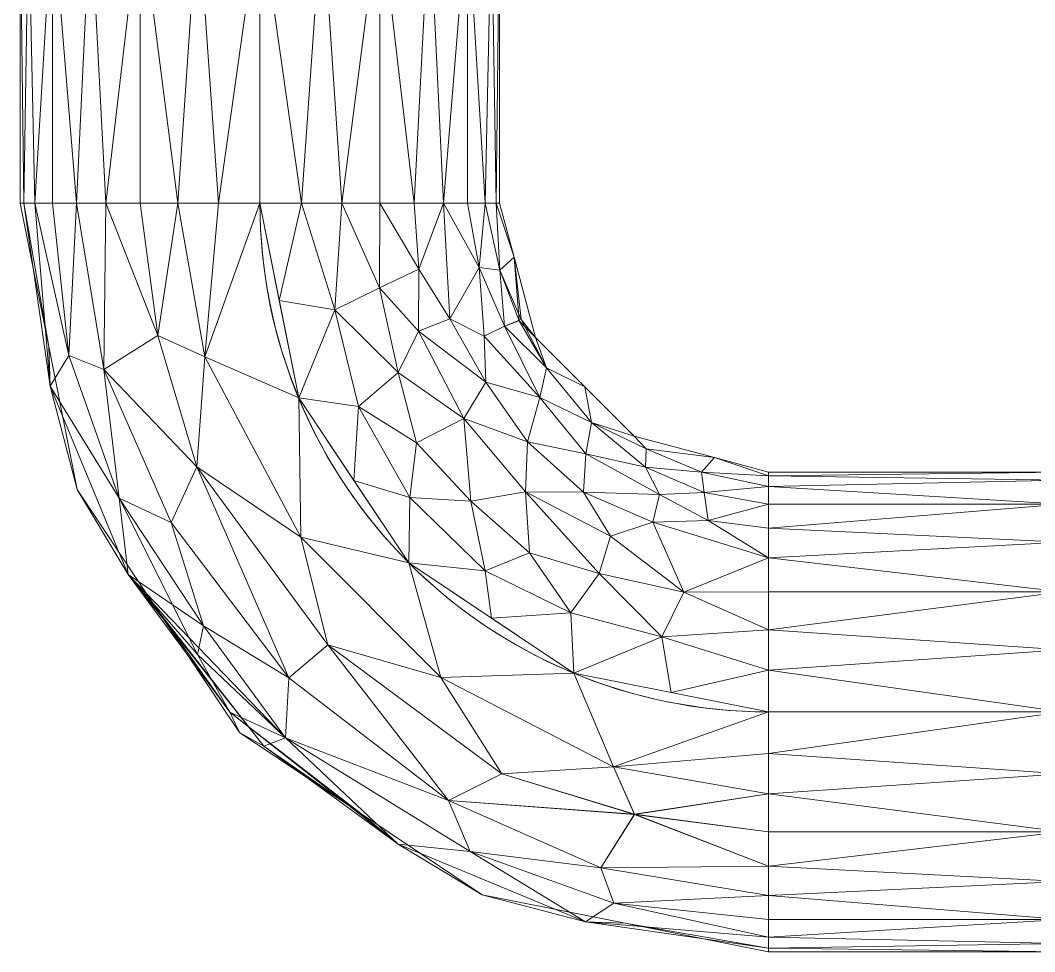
# Model space of a CAD drawing. Header units: inches. Extents: x -3326 to -59, y 8 to 1043.
# Drawn here: x -3326.141 to -3322.12, y 912.363 to 916.052 of the extents above; entities that cross this region are included whole.
import ezdxf

# ---------------------------------------------------------------- set-up
doc = ezdxf.new("R2010")
doc.units = ezdxf.units.IN
doc.header["$MEASUREMENT"] = 0
doc.layers.add('F-SPRN', color=10, linetype='Continuous', lineweight=9)
doc.layers.add('P-PIPE', color=10, linetype='Continuous', lineweight=9)

# ---------------------------------------------------------------- blocks, each defined once
blk = doc.blocks.new('Victaulic-VicPress316-Elbow 90-45deg Style P568_P571 - Standard-1125944-05 - Fourth Level')
at = {"layer": 'P-PIPE'}
for p, q in [((0, 2.0153), (0, 3.18)), ((-2.0153, 0), (-3.18, 0))]:
    blk.add_line(p, q, dxfattribs=at)
blk.add_arc((-2.0153, 2.0153), 2.0153, 270, 0, dxfattribs=at)
mesh = blk.add_polyface(dxfattribs=at)
corners = [(0, 3.18, 0.95), (-0.2459, 3.18, 0.9176), (-0.475, 3.18, 0.8227), (-0.6718, 3.18, 0.6718), (-0.8227, 3.18, 0.475), (-0.9176, 3.18, 0.2459), (-0.95, 3.18), (-0.95, 2.0153), (-0.9356, 2.0153, 0.165), (-0.8927, 2.0153, 0.3249), (-0.8227, 2.0153, 0.475), (-0.7277, 2.0153, 0.6106), (-0.6107, 2.0153, 0.7277), (-0.475, 2.0153, 0.8227), (-0.3249, 2.0153, 0.8927), (-0.165, 2.0153, 0.9356), (0, 2.0153, 0.95)]
mesh.append_faces([[corners[k] for k in face] for face in [(11, 4, 10)]], dxfattribs={"vtx0": -1, "vtx1": -1})
mesh.append_faces([[corners[k] for k in face] for face in [(15, 0, 1), (12, 2, 3), (8, 5, 6), (5, 8, 9), (3, 11, 12)]], dxfattribs={"vtx0": -1, "vtx2": -1})
mesh.append_faces([[corners[k] for k in face] for face in [(16, 0, 15)]], dxfattribs={"vtx1": -1})
mesh.append_faces([[corners[k] for k in face] for face in [(1, 2, 14), (12, 13, 2), (14, 15, 1), (13, 14, 2), (3, 4, 11), (4, 5, 9), (9, 10, 4)]], dxfattribs={"vtx1": -1, "vtx2": -1})
mesh.append_faces([[corners[k] for k in face] for face in [(6, 7, 8)]], dxfattribs={"vtx2": -1})
mesh = blk.add_polyface(dxfattribs=at)
corners = [(-0.95, 3.18), (-0.9176, 3.18, -0.2459), (-0.8227, 3.18, -0.475), (-0.6718, 3.18, -0.6718), (-0.475, 3.18, -0.8227), (-0.2459, 3.18, -0.9176), (0, 3.18, -0.95), (0, 2.0153, -0.95), (-0.165, 2.0153, -0.9356), (-0.3249, 2.0153, -0.8927), (-0.475, 2.0153, -0.8227), (-0.6107, 2.0153, -0.7277), (-0.7277, 2.0153, -0.6106), (-0.8227, 2.0153, -0.475), (-0.8927, 2.0153, -0.3249), (-0.9356, 2.0153, -0.165), (-0.95, 2.0153)]
mesh.append_faces([[corners[k] for k in face] for face in [(6, 8, 5), (11, 4, 10)]], dxfattribs={"vtx0": -1, "vtx1": -1})
mesh.append_faces([[corners[k] for k in face] for face in [(15, 0, 1), (12, 2, 3), (11, 3, 4), (5, 8, 9), (3, 11, 12)]], dxfattribs={"vtx0": -1, "vtx2": -1})
mesh.append_faces([[corners[k] for k in face] for face in [(16, 0, 15)]], dxfattribs={"vtx1": -1})
mesh.append_faces([[corners[k] for k in face] for face in [(1, 2, 14), (12, 13, 2), (14, 15, 1), (13, 14, 2), (4, 5, 9), (9, 10, 4)]], dxfattribs={"vtx1": -1, "vtx2": -1})
mesh.append_faces([[corners[k] for k in face] for face in [(6, 7, 8)]], dxfattribs={"vtx2": -1})
mesh = blk.add_polyface(dxfattribs=at)
corners = [(0, 3.18, -0.95), (0.2459, 3.18, -0.9176), (0.475, 3.18, -0.8227), (0.6718, 3.18, -0.6718), (0.8227, 3.18, -0.475), (0.9176, 3.18, -0.2459), (0.95, 3.18), (0.95, 2.0153), (0.9356, 2.0153, -0.165), (0.8927, 2.0153, -0.3249), (0.8227, 2.0153, -0.475), (0.7277, 2.0153, -0.6107), (0.6106, 2.0153, -0.7277), (0.475, 2.0153, -0.8227), (0.3249, 2.0153, -0.8927), (0.165, 2.0153, -0.9356), (0, 2.0153, -0.95)]
mesh.append_faces([[corners[k] for k in face] for face in [(11, 4, 10)]], dxfattribs={"vtx0": -1, "vtx1": -1})
mesh.append_faces([[corners[k] for k in face] for face in [(15, 0, 1), (12, 2, 3), (8, 5, 6), (5, 8, 9), (3, 11, 12)]], dxfattribs={"vtx0": -1, "vtx2": -1})
mesh.append_faces([[corners[k] for k in face] for face in [(16, 0, 15)]], dxfattribs={"vtx1": -1})
mesh.append_faces([[corners[k] for k in face] for face in [(1, 2, 14), (12, 13, 2), (14, 15, 1), (13, 14, 2), (3, 4, 11), (4, 5, 9), (9, 10, 4)]], dxfattribs={"vtx1": -1, "vtx2": -1})
mesh.append_faces([[corners[k] for k in face] for face in [(6, 7, 8)]], dxfattribs={"vtx2": -1})
mesh = blk.add_polyface(dxfattribs=at)
corners = [(0.95, 3.18), (0.9176, 3.18, 0.2459), (0.8227, 3.18, 0.475), (0.6718, 3.18, 0.6718), (0.475, 3.18, 0.8227), (0.2459, 3.18, 0.9176), (0, 3.18, 0.95), (0, 2.0153, 0.95), (0.165, 2.0153, 0.9356), (0.3249, 2.0153, 0.8927), (0.475, 2.0153, 0.8227), (0.6107, 2.0153, 0.7277), (0.7277, 2.0153, 0.6106), (0.8227, 2.0153, 0.475), (0.8927, 2.0153, 0.3249), (0.9356, 2.0153, 0.165), (0.95, 2.0153)]
mesh.append_faces([[corners[k] for k in face] for face in [(11, 4, 10)]], dxfattribs={"vtx0": -1, "vtx1": -1})
mesh.append_faces([[corners[k] for k in face] for face in [(15, 0, 1), (12, 2, 3), (8, 5, 6), (5, 8, 9), (3, 11, 12)]], dxfattribs={"vtx0": -1, "vtx2": -1})
mesh.append_faces([[corners[k] for k in face] for face in [(16, 0, 15)]], dxfattribs={"vtx1": -1})
mesh.append_faces([[corners[k] for k in face] for face in [(1, 2, 14), (12, 13, 2), (14, 15, 1), (13, 14, 2), (3, 4, 11), (4, 5, 9), (9, 10, 4)]], dxfattribs={"vtx1": -1, "vtx2": -1})
mesh.append_faces([[corners[k] for k in face] for face in [(6, 7, 8)]], dxfattribs={"vtx2": -1})
mesh = blk.add_polyface(dxfattribs=at)
corners = [(-0.95, 2.0153), (-1.0927, 1.4826), (-1.4826, 1.0927), (-2.0153, 0.95), (-2.0153, 0.9356, 0.165), (-2.0153, 0.8927, 0.3249), (-2.0153, 0.8227, 0.475), (-2.0153, 0.7277, 0.6106), (-2.0153, 0.6107, 0.7277), (-2.0153, 0.475, 0.8227), (-2.0153, 0.3249, 0.8927), (-2.0153, 0.165, 0.9356), (-2.0153, 0, 0.95), (-1.244, 0.1534, 0.95), (-0.5903, 0.5903, 0.95), (-0.1534, 1.244, 0.95), (0, 2.0153, 0.95), (-0.165, 2.0153, 0.9356), (-0.3249, 2.0153, 0.8927), (-0.475, 2.0153, 0.8227), (-0.6107, 2.0153, 0.7277), (-0.7277, 2.0153, 0.6106), (-0.8227, 2.0153, 0.475), (-0.8927, 2.0153, 0.3249), (-0.9356, 2.0153, 0.165), (-1.0699, 1.0607, 0.6717), (-1.3439, 0.5478, 0.861), (-1.5275, 0.9691, 0.4015), (-0.5478, 1.3439, 0.861), (-0.9691, 1.5275, 0.4015), (-1.5575, 0.7521, 0.6717), (-0.7521, 1.5575, 0.6717), (-1.8014, 1.0073), (-1.0073, 1.8014), (-1.5927, 0.2971, 0.9176), (-0.2971, 1.5927, 0.9176), (-1.7497, 0.9502, 0.2459), (-0.9502, 1.7497, 0.2459), (-1.2093, 0.3907, 0.9283), (-0.8353, 0.8353, 0.8845), (-0.9172, 0.3718, 0.95), (-0.8487, 0.5938, 0.9335), (-0.5591, 0.8922, 0.9335), (-1.0654, 0.621, 0.8915), (-1.1618, 0.8078, 0.7839), (-1.3065, 0.895, 0.6534), (-1.2454, 1.1089, 0.4692), (-1.3632, 1.1359, 0.2348), (-1.1468, 1.3143, 0.3065), (-1.2877, 1.2877), (-1.0225, 1.2921, 0.532), (-0.8702, 1.283, 0.6871), (-0.8721, 1.0529, 0.7944), (-0.3718, 0.9172, 0.95), (-1.6797, 0.474, 0.843), (-0.474, 1.6797, 0.843), (-1.7605, 0.8694, 0.4411), (-0.8694, 1.7605, 0.4411), (-1.0424, 1.5302, 0.2024), (-1.4887, 0.8889, 0.5538), (-0.6955, 1.3897, 0.7712), (-1.5081, 0.6278, 0.783), (-1.7539, 0.6301, 0.7319), (-0.3919, 1.2323, 0.9258), (-0.861, 1.5834, 0.5382), (-0.7586, 1.7759, 0.6007), (-0.6307, 1.0682, 0.8879), (-1.6297, 0.0767, 0.95), (-0.0767, 1.6297, 0.95), (-1.555, 1.0357, 0.1792)]
mesh.append_faces([[corners[k] for k in face] for face in [(67, 11, 12)]], dxfattribs={"vtx0": -1})
mesh.append_faces([[corners[k] for k in face] for face in [(11, 34, 10), (8, 62, 7), (49, 48, 1), (10, 54, 9), (7, 56, 6), (32, 69, 2)]], dxfattribs={"vtx0": -1, "vtx1": -1})
mesh.append_faces([[corners[k] for k in face] for face in [(54, 34, 26), (11, 67, 34), (50, 51, 64), (38, 34, 13), (10, 34, 54), (61, 62, 54), (69, 47, 2), (56, 7, 30), (44, 45, 61), (55, 20, 31), (69, 32, 36), (26, 34, 38), (57, 37, 29), (56, 36, 5), (39, 42, 66), (38, 41, 43), (32, 4, 36), (65, 22, 57), (35, 55, 28), (17, 35, 68), (63, 15, 35), (31, 64, 51), (27, 47, 69), (37, 57, 23), (27, 46, 47), (61, 45, 30), (46, 27, 59), (29, 37, 58), (26, 43, 44), (56, 27, 36), (60, 55, 31), (63, 35, 28), (9, 54, 62), (14, 42, 41), (24, 33, 37), (42, 39, 41), (60, 52, 28), (43, 41, 39), (38, 40, 41), (39, 52, 44), (38, 43, 26), (39, 44, 43), (44, 25, 45), (46, 45, 25), (59, 30, 45), (25, 50, 46), (46, 48, 47), (46, 50, 48), (48, 49, 47), (58, 48, 29), (50, 25, 51), (48, 50, 29), (52, 51, 25), (60, 31, 51), (44, 52, 25), (52, 39, 66), (61, 54, 26), (18, 55, 35), (59, 56, 30), (29, 64, 57), (64, 65, 57), (33, 58, 37), (48, 58, 1), (46, 59, 45), (56, 59, 27), (52, 60, 51), (55, 60, 28), (44, 61, 26), (62, 61, 30), (7, 62, 30), (66, 63, 28), (63, 42, 53), (50, 64, 29), (65, 64, 31), (20, 65, 31), (63, 66, 42), (52, 66, 28), (27, 69, 36)]], dxfattribs={"vtx0": -1, "vtx1": -1, "vtx2": -1})
mesh.append_faces([[corners[k] for k in face] for face in [(36, 4, 5), (56, 5, 6), (35, 17, 18), (55, 18, 19), (37, 23, 24), (35, 15, 68), (58, 33, 1), (38, 13, 40), (42, 14, 53), (63, 53, 15), (55, 19, 20), (62, 8, 9), (65, 21, 22)]], dxfattribs={"vtx0": -1, "vtx2": -1})
mesh.append_faces([[corners[k] for k in face] for face in [(16, 17, 68)]], dxfattribs={"vtx1": -1})
mesh.append_faces([[corners[k] for k in face] for face in [(20, 21, 65), (22, 23, 57), (40, 14, 41), (49, 2, 47), (67, 13, 34)]], dxfattribs={"vtx1": -1, "vtx2": -1})
mesh.append_faces([[corners[k] for k in face] for face in [(24, 0, 33), (32, 3, 4)]], dxfattribs={"vtx2": -1})
mesh = blk.add_polyface(dxfattribs=at)
corners = [(-2.0153, 0.95), (-1.4826, 1.0927), (-1.0927, 1.4826), (-0.95, 2.0153), (-0.9356, 2.0153, -0.165), (-0.8927, 2.0153, -0.3249), (-0.8227, 2.0153, -0.475), (-0.7277, 2.0153, -0.6106), (-0.6107, 2.0153, -0.7277), (-0.475, 2.0153, -0.8227), (-0.3249, 2.0153, -0.8927), (-0.165, 2.0153, -0.9356), (0, 2.0153, -0.95), (-0.1534, 1.244, -0.95), (-0.5903, 0.5903, -0.95), (-1.244, 0.1534, -0.95), (-2.0153, 0, -0.95), (-2.0153, 0.165, -0.9356), (-2.0153, 0.3249, -0.8927), (-2.0153, 0.475, -0.8227), (-2.0153, 0.6107, -0.7277), (-2.0153, 0.7277, -0.6106), (-2.0153, 0.8227, -0.475), (-2.0153, 0.8927, -0.3249), (-2.0153, 0.9356, -0.165), (-1.0699, 1.0607, -0.6717), (-1.5275, 0.9691, -0.4015), (-1.3439, 0.5478, -0.861), (-0.9691, 1.5275, -0.4015), (-0.5478, 1.3439, -0.861), (-1.5575, 0.7521, -0.6717), (-0.7521, 1.5575, -0.6717), (-1.8014, 1.0073), (-1.0073, 1.8014), (-1.5927, 0.2971, -0.9176), (-0.2971, 1.5927, -0.9176), (-1.7497, 0.9502, -0.2459), (-0.9502, 1.7497, -0.2459), (-1.2093, 0.3907, -0.9283), (-0.8353, 0.8353, -0.8845), (-0.9172, 0.3718, -0.95), (-0.8487, 0.5938, -0.9335), (-0.5591, 0.8922, -0.9335), (-1.0654, 0.621, -0.8915), (-1.1618, 0.8078, -0.7839), (-1.3065, 0.895, -0.6534), (-1.2454, 1.1089, -0.4692), (-1.3632, 1.1359, -0.2348), (-1.1468, 1.3143, -0.3065), (-1.2877, 1.2877), (-1.0225, 1.2921, -0.532), (-0.8702, 1.283, -0.6871), (-0.8721, 1.0529, -0.7944), (-0.3718, 0.9172, -0.95), (-1.6797, 0.474, -0.843), (-0.474, 1.6797, -0.843), (-1.7605, 0.8694, -0.4411), (-0.8694, 1.7605, -0.4411), (-1.0424, 1.5302, -0.2024), (-1.4887, 0.8889, -0.5538), (-0.6955, 1.3897, -0.7712), (-1.5081, 0.6278, -0.783), (-1.7539, 0.6301, -0.7319), (-0.3919, 1.2323, -0.9258), (-0.861, 1.5834, -0.5382), (-0.7586, 1.7759, -0.6007), (-0.6307, 1.0682, -0.8879), (-1.6297, 0.0767, -0.95), (-0.0767, 1.6297, -0.95), (-1.5494, 1.0274, -0.2246)]
mesh.append_faces([[corners[k] for k in face] for face in [(68, 11, 12)]], dxfattribs={"vtx0": -1})
mesh.append_faces([[corners[k] for k in face] for face in [(9, 55, 8), (10, 55, 9), (33, 58, 2), (21, 62, 20), (8, 65, 7)]], dxfattribs={"vtx0": -1, "vtx1": -1})
mesh.append_faces([[corners[k] for k in face] for face in [(26, 69, 47), (46, 25, 45), (50, 51, 25), (23, 36, 56), (27, 54, 61), (44, 61, 45), (31, 65, 8), (34, 67, 17), (24, 32, 36), (51, 50, 64), (62, 21, 30), (34, 54, 27), (51, 52, 25), (57, 28, 37), (48, 46, 47), (41, 43, 39), (57, 37, 5), (15, 34, 38), (65, 31, 64), (33, 37, 58), (26, 47, 46), (44, 45, 25), (40, 38, 41), (31, 8, 55), (35, 55, 10), (62, 30, 61), (35, 13, 63), (56, 36, 26), (42, 14, 41), (55, 35, 29), (32, 69, 36), (58, 37, 28), (38, 34, 27), (33, 4, 37), (41, 39, 42), (43, 44, 39), (35, 63, 29), (43, 38, 27), (66, 42, 39), (63, 53, 42), (38, 43, 41), (44, 43, 27), (44, 27, 61), (44, 25, 52), (30, 59, 45), (45, 59, 46), (69, 26, 36), (50, 25, 46), (48, 28, 50), (48, 47, 49), (58, 48, 2), (48, 50, 46), (50, 28, 64), (31, 60, 51), (29, 66, 52), (52, 51, 60), (44, 52, 39), (18, 54, 34), (55, 29, 60), (59, 56, 26), (21, 56, 30), (64, 28, 57), (48, 58, 28), (56, 59, 30), (46, 59, 26), (55, 60, 31), (52, 60, 29), (54, 19, 62), (61, 30, 45), (54, 62, 61), (11, 68, 35), (66, 63, 42), (57, 6, 65), (64, 31, 51), (57, 65, 64), (52, 66, 39), (63, 66, 29), (1, 47, 69)]], dxfattribs={"vtx0": -1, "vtx1": -1, "vtx2": -1})
mesh.append_faces([[corners[k] for k in face] for face in [(57, 5, 6), (36, 23, 24), (54, 18, 19), (56, 22, 23), (37, 4, 5), (35, 10, 11), (56, 21, 22), (69, 32, 1), (41, 14, 40), (48, 49, 2), (47, 1, 49), (65, 6, 7), (34, 15, 67)]], dxfattribs={"vtx0": -1, "vtx2": -1})
mesh.append_faces([[corners[k] for k in face] for face in [(17, 18, 34), (13, 53, 63), (40, 15, 38), (53, 14, 42), (19, 20, 62), (68, 13, 35)]], dxfattribs={"vtx1": -1, "vtx2": -1})
mesh.append_faces([[corners[k] for k in face] for face in [(24, 0, 32), (33, 3, 4), (67, 16, 17)]], dxfattribs={"vtx2": -1})
mesh = blk.add_polyface(dxfattribs=at)
corners = [(-2.0153, 0, -0.95), (-1.244, 0.1534, -0.95), (-0.5903, 0.5903, -0.95), (-0.1534, 1.244, -0.95), (0, 2.0153, -0.95), (0.165, 2.0153, -0.9356), (0.3249, 2.0153, -0.8927), (0.475, 2.0153, -0.8227), (0.6106, 2.0153, -0.7277), (0.7277, 2.0153, -0.6107), (0.8227, 2.0153, -0.475), (0.8927, 2.0153, -0.3249), (0.9356, 2.0153, -0.165), (0.95, 2.0153), (0.7243, 0.8805), (0.0815, -0.0815), (-0.8805, -0.7243), (-2.0153, -0.95), (-2.0153, -0.9356, -0.165), (-2.0153, -0.8927, -0.3249), (-2.0153, -0.8227, -0.475), (-2.0153, -0.7277, -0.6107), (-2.0153, -0.6106, -0.7277), (-2.0153, -0.475, -0.8227), (-2.0153, -0.3249, -0.8927), (-2.0153, -0.165, -0.9356), (-0.1344, 0.1139, -0.684), (0.5524, 0.8333, -0.4942), (-0.8462, -0.5578, -0.4948), (-0.9705, -0.2498, -0.8203), (0.2454, 0.959, -0.8198), (-1.2907, -0.8319, -0.2263), (0.8319, 1.2907, -0.2263), (0.6172, 1.3506, -0.6425), (-1.3567, -0.6185, -0.6427), (-1.406, -0.2179, -0.9015), (0.217, 1.4008, -0.9014), (-0.6922, 0.1622, -0.9133), (-0.1362, 0.7164, -0.9111), (-0.5438, -0.522, -0.2452), (0.5245, 0.5475, -0.2442), (0.1031, 0.101, -0.444), (-0.7509, -0.3525, -0.6746), (0.3511, 0.7476, -0.6742), (-0.3405, -0.2237, -0.5412), (-0.2653, 0.2684, -0.8327), (0.7571, 1.4032, -0.4729), (-1.4115, -0.7574, -0.4757), (-1.4916, -0.4051, -0.8306), (0.4058, 1.4839, -0.8293), (-1.4479, -0.8371), (0.8371, 1.4479), (-0.3995, -0.4029), (0.4029, 0.3995), (0.1359, 0.0147, -0.2275)]
mesh.append_faces([[corners[k] for k in face] for face in [(18, 50, 17), (51, 12, 13)]], dxfattribs={"vtx0": -1})
mesh.append_faces([[corners[k] for k in face] for face in [(0, 35, 25), (21, 47, 20), (4, 36, 3), (7, 49, 6), (6, 36, 5), (10, 46, 9), (11, 46, 10), (24, 48, 23)]], dxfattribs={"vtx0": -1, "vtx1": -1})
mesh.append_faces([[corners[k] for k in face] for face in [(34, 28, 47), (30, 43, 45), (42, 28, 34), (42, 34, 29), (27, 32, 40), (48, 35, 29), (35, 48, 24), (31, 50, 18), (3, 36, 38), (2, 38, 37), (46, 11, 32), (47, 21, 34), (34, 22, 48), (37, 38, 45), (16, 31, 39), (37, 29, 35), (36, 49, 30), (43, 49, 33), (43, 33, 27), (33, 49, 8), (40, 32, 14), (39, 31, 28), (46, 27, 33), (26, 43, 41), (46, 33, 9), (43, 30, 49), (53, 54, 40), (1, 37, 35), (12, 51, 32), (29, 37, 45), (30, 38, 36), (40, 41, 27), (42, 44, 28), (54, 52, 39), (54, 39, 41), (54, 41, 40), (44, 39, 28), (29, 26, 42), (44, 26, 41), (41, 43, 27), (45, 43, 26), (26, 44, 42), (39, 44, 41), (30, 45, 38), (29, 45, 26), (32, 27, 46), (28, 31, 47), (19, 47, 31), (34, 48, 29), (6, 49, 36)]], dxfattribs={"vtx0": -1, "vtx1": -1, "vtx2": -1})
mesh.append_faces([[corners[k] for k in face] for face in [(37, 1, 2), (36, 4, 5), (33, 8, 9), (35, 24, 25), (32, 11, 12), (47, 19, 20), (48, 22, 23), (40, 14, 53), (49, 7, 8), (31, 16, 50), (54, 53, 15), (54, 15, 52)]], dxfattribs={"vtx0": -1, "vtx2": -1})
mesh.append_faces([[corners[k] for k in face] for face in [(0, 1, 35), (18, 19, 31), (21, 22, 34), (2, 3, 38), (51, 14, 32), (52, 16, 39)]], dxfattribs={"vtx1": -1, "vtx2": -1})
mesh = blk.add_polyface(dxfattribs=at)
corners = [(0, 2.0153, 0.95), (-0.1534, 1.244, 0.95), (-0.5903, 0.5903, 0.95), (-1.244, 0.1534, 0.95), (-2.0153, 0, 0.95), (-2.0153, -0.165, 0.9356), (-2.0153, -0.3249, 0.8927), (-2.0153, -0.475, 0.8227), (-2.0153, -0.6107, 0.7277), (-2.0153, -0.7277, 0.6106), (-2.0153, -0.8227, 0.475), (-2.0153, -0.8927, 0.3249), (-2.0153, -0.9356, 0.165), (-2.0153, -0.95), (-0.8805, -0.7243), (0.0815, -0.0815), (0.7243, 0.8805), (0.95, 2.0153), (0.9356, 2.0153, 0.165), (0.8927, 2.0153, 0.3249), (0.8227, 2.0153, 0.475), (0.7277, 2.0153, 0.6106), (0.6107, 2.0153, 0.7277), (0.475, 2.0153, 0.8227), (0.3249, 2.0153, 0.8927), (0.165, 2.0153, 0.9356), (-0.1344, 0.1139, 0.684), (-0.8462, -0.5578, 0.4948), (0.5524, 0.8333, 0.4942), (0.2454, 0.959, 0.8198), (-0.9705, -0.2498, 0.8203), (-1.2907, -0.8319, 0.2263), (0.8319, 1.2907, 0.2263), (-1.3566, -0.6185, 0.6427), (0.6172, 1.3506, 0.6425), (0.217, 1.4008, 0.9014), (-1.406, -0.218, 0.9015), (-0.6922, 0.1622, 0.9133), (-0.1362, 0.7164, 0.9111), (-0.5438, -0.522, 0.2452), (0.5245, 0.5476, 0.2442), (0.1031, 0.101, 0.444), (-0.7509, -0.3525, 0.6746), (0.3511, 0.7476, 0.6742), (-0.3405, -0.2237, 0.5412), (-0.2653, 0.2684, 0.8327), (-1.4114, -0.7574, 0.4756), (0.7572, 1.4032, 0.4729), (0.4059, 1.4839, 0.8293), (-1.4916, -0.4051, 0.8306), (-1.4479, -0.8371), (0.8371, 1.4479), (-0.3995, -0.4029), (0.4029, 0.3995), (0.0008, -0.1189, 0.2346), (-0.2273, -0.2478, 0.3842)]
mesh.append_faces([[corners[k] for k in face] for face in [(18, 51, 17), (50, 12, 13)]], dxfattribs={"vtx0": -1})
mesh.append_faces([[corners[k] for k in face] for face in [(9, 33, 8), (6, 36, 5), (21, 47, 20), (4, 36, 3), (10, 46, 9), (0, 35, 25), (2, 38, 1), (11, 46, 10), (24, 48, 23)]], dxfattribs={"vtx0": -1, "vtx1": -1})
mesh.append_faces([[corners[k] for k in face] for face in [(12, 50, 31), (41, 55, 54), (42, 30, 33), (16, 32, 40), (28, 41, 40), (27, 31, 39), (33, 9, 46), (38, 45, 29), (46, 27, 33), (46, 11, 31), (30, 36, 49), (49, 8, 33), (39, 31, 14), (34, 28, 47), (45, 38, 37), (34, 22, 48), (18, 32, 51), (35, 1, 38), (38, 29, 35), (45, 30, 26), (33, 30, 49), (42, 33, 27), (38, 2, 37), (34, 43, 28), (34, 48, 43), (48, 35, 29), (48, 24, 35), (36, 37, 3), (36, 30, 37), (47, 21, 34), (40, 32, 28), (40, 41, 54), (43, 41, 28), (54, 53, 40), (26, 42, 44), (54, 39, 52), (44, 42, 27), (26, 30, 42), (45, 43, 29), (41, 43, 26), (55, 27, 39), (26, 44, 41), (30, 45, 37), (45, 26, 43), (31, 27, 46), (28, 32, 47), (19, 47, 32), (48, 29, 43), (6, 49, 36), (55, 41, 44), (27, 55, 44), (39, 54, 55)]], dxfattribs={"vtx0": -1, "vtx1": -1, "vtx2": -1})
mesh.append_faces([[corners[k] for k in face] for face in [(32, 16, 51), (35, 24, 25), (47, 19, 20), (34, 21, 22), (35, 0, 1), (48, 22, 23), (39, 14, 52), (49, 7, 8), (54, 15, 53), (54, 52, 15)]], dxfattribs={"vtx0": -1, "vtx2": -1})
mesh.append_faces([[corners[k] for k in face] for face in [(11, 12, 31), (6, 7, 49), (4, 5, 36), (18, 19, 32), (2, 3, 37), (50, 14, 31), (53, 16, 40)]], dxfattribs={"vtx1": -1, "vtx2": -1})
mesh = blk.add_polyface(dxfattribs=at)
corners = [(-3.18, 0, -0.95), (-3.18, 0.2459, -0.9176), (-3.18, 0.475, -0.8227), (-3.18, 0.6718, -0.6718), (-3.18, 0.8227, -0.475), (-3.18, 0.9176, -0.2459), (-3.18, 0.95), (-2.0153, 0.95), (-2.0153, 0.9356, -0.165), (-2.0153, 0.8927, -0.3249), (-2.0153, 0.8227, -0.475), (-2.0153, 0.7277, -0.6106), (-2.0153, 0.6107, -0.7277), (-2.0153, 0.475, -0.8227), (-2.0153, 0.3249, -0.8927), (-2.0153, 0.165, -0.9356), (-2.0153, 0, -0.95)]
mesh.append_faces([[corners[k] for k in face] for face in [(11, 4, 10)]], dxfattribs={"vtx0": -1, "vtx1": -1})
mesh.append_faces([[corners[k] for k in face] for face in [(15, 0, 1), (12, 2, 3), (8, 5, 6), (5, 8, 9), (3, 11, 12)]], dxfattribs={"vtx0": -1, "vtx2": -1})
mesh.append_faces([[corners[k] for k in face] for face in [(16, 0, 15)]], dxfattribs={"vtx1": -1})
mesh.append_faces([[corners[k] for k in face] for face in [(1, 2, 14), (12, 13, 2), (14, 15, 1), (13, 14, 2), (3, 4, 11), (4, 5, 9), (9, 10, 4)]], dxfattribs={"vtx1": -1, "vtx2": -1})
mesh.append_faces([[corners[k] for k in face] for face in [(6, 7, 8)]], dxfattribs={"vtx2": -1})
mesh = blk.add_polyface(dxfattribs=at)
corners = [(-3.18, 0.95), (-3.18, 0.9176, 0.2459), (-3.18, 0.8227, 0.475), (-3.18, 0.6718, 0.6718), (-3.18, 0.475, 0.8227), (-3.18, 0.2459, 0.9176), (-3.18, 0, 0.95), (-2.0153, 0, 0.95), (-2.0153, 0.165, 0.9356), (-2.0153, 0.3249, 0.8927), (-2.0153, 0.475, 0.8227), (-2.0153, 0.6107, 0.7277), (-2.0153, 0.7277, 0.6106), (-2.0153, 0.8227, 0.475), (-2.0153, 0.8927, 0.3249), (-2.0153, 0.9356, 0.165), (-2.0153, 0.95)]
mesh.append_faces([[corners[k] for k in face] for face in [(11, 4, 10)]], dxfattribs={"vtx0": -1, "vtx1": -1})
mesh.append_faces([[corners[k] for k in face] for face in [(15, 0, 1), (12, 2, 3), (8, 5, 6), (5, 8, 9), (3, 11, 12)]], dxfattribs={"vtx0": -1, "vtx2": -1})
mesh.append_faces([[corners[k] for k in face] for face in [(16, 0, 15)]], dxfattribs={"vtx1": -1})
mesh.append_faces([[corners[k] for k in face] for face in [(1, 2, 14), (12, 13, 2), (14, 15, 1), (13, 14, 2), (3, 4, 11), (4, 5, 9), (9, 10, 4)]], dxfattribs={"vtx1": -1, "vtx2": -1})
mesh.append_faces([[corners[k] for k in face] for face in [(6, 7, 8)]], dxfattribs={"vtx2": -1})
mesh = blk.add_polyface(dxfattribs=at)
corners = [(-3.18, 0, 0.95), (-3.18, -0.2459, 0.9176), (-3.18, -0.475, 0.8227), (-3.18, -0.6718, 0.6718), (-3.18, -0.8227, 0.475), (-3.18, -0.9176, 0.2459), (-3.18, -0.95), (-2.0153, -0.95), (-2.0153, -0.9356, 0.165), (-2.0153, -0.8927, 0.3249), (-2.0153, -0.8227, 0.475), (-2.0153, -0.7277, 0.6106), (-2.0153, -0.6107, 0.7277), (-2.0153, -0.475, 0.8227), (-2.0153, -0.3249, 0.8927), (-2.0153, -0.165, 0.9356), (-2.0153, 0, 0.95)]
mesh.append_faces([[corners[k] for k in face] for face in [(11, 4, 10)]], dxfattribs={"vtx0": -1, "vtx1": -1})
mesh.append_faces([[corners[k] for k in face] for face in [(15, 0, 1), (12, 2, 3), (8, 5, 6), (5, 8, 9), (3, 11, 12)]], dxfattribs={"vtx0": -1, "vtx2": -1})
mesh.append_faces([[corners[k] for k in face] for face in [(16, 0, 15)]], dxfattribs={"vtx1": -1})
mesh.append_faces([[corners[k] for k in face] for face in [(1, 2, 14), (12, 13, 2), (14, 15, 1), (13, 14, 2), (3, 4, 11), (4, 5, 9), (9, 10, 4)]], dxfattribs={"vtx1": -1, "vtx2": -1})
mesh.append_faces([[corners[k] for k in face] for face in [(6, 7, 8)]], dxfattribs={"vtx2": -1})
mesh = blk.add_polyface(dxfattribs=at)
corners = [(-3.18, -0.95), (-3.18, -0.9176, -0.2459), (-3.18, -0.8227, -0.475), (-3.18, -0.6718, -0.6718), (-3.18, -0.475, -0.8227), (-3.18, -0.2459, -0.9176), (-3.18, 0, -0.95), (-2.0153, 0, -0.95), (-2.0153, -0.165, -0.9356), (-2.0153, -0.3249, -0.8927), (-2.0153, -0.475, -0.8227), (-2.0153, -0.6106, -0.7277), (-2.0153, -0.7277, -0.6107), (-2.0153, -0.8227, -0.475), (-2.0153, -0.8927, -0.3249), (-2.0153, -0.9356, -0.165), (-2.0153, -0.95)]
mesh.append_faces([[corners[k] for k in face] for face in [(6, 8, 5), (11, 4, 10)]], dxfattribs={"vtx0": -1, "vtx1": -1})
mesh.append_faces([[corners[k] for k in face] for face in [(15, 0, 1), (12, 2, 3), (11, 3, 4), (5, 8, 9), (3, 11, 12)]], dxfattribs={"vtx0": -1, "vtx2": -1})
mesh.append_faces([[corners[k] for k in face] for face in [(16, 0, 15)]], dxfattribs={"vtx1": -1})
mesh.append_faces([[corners[k] for k in face] for face in [(1, 2, 14), (12, 13, 2), (14, 15, 1), (13, 14, 2), (4, 5, 9), (9, 10, 4)]], dxfattribs={"vtx1": -1, "vtx2": -1})
mesh.append_faces([[corners[k] for k in face] for face in [(6, 7, 8)]], dxfattribs={"vtx2": -1})

msp = doc.modelspace()

# ---------------------------------------------------------------- linework, layer by layer
at = {"layer": 'F-SPRN', "color": 1}
for p, q in [((-3325.1909, 916.4925, 964), (-3325.1909, 915.3278, 964)), ((-3323.1756, 913.3125, 964), (-3322.0109, 913.3125, 964)), ((-3323.1756, 913.3125, 964), (-3320.6409, 913.3125, 964))]:
    msp.add_line(p, q, dxfattribs=at)
msp.add_arc((-3323.1756, 915.3278, 964), 2.0153, 180, 270, dxfattribs=at)

# ---------------------------------------------------------------- block references
at = {"layer": 'F-SPRN', "color": 1, "rotation": 270}
msp.add_blockref('Victaulic-VicPress316-Elbow 90-45deg Style P568_P571 - Standard-1125944-05 - Fourth Level', (-3325.1909, 913.3125, 964), dxfattribs=at)

doc.saveas('drawing.dxf')
